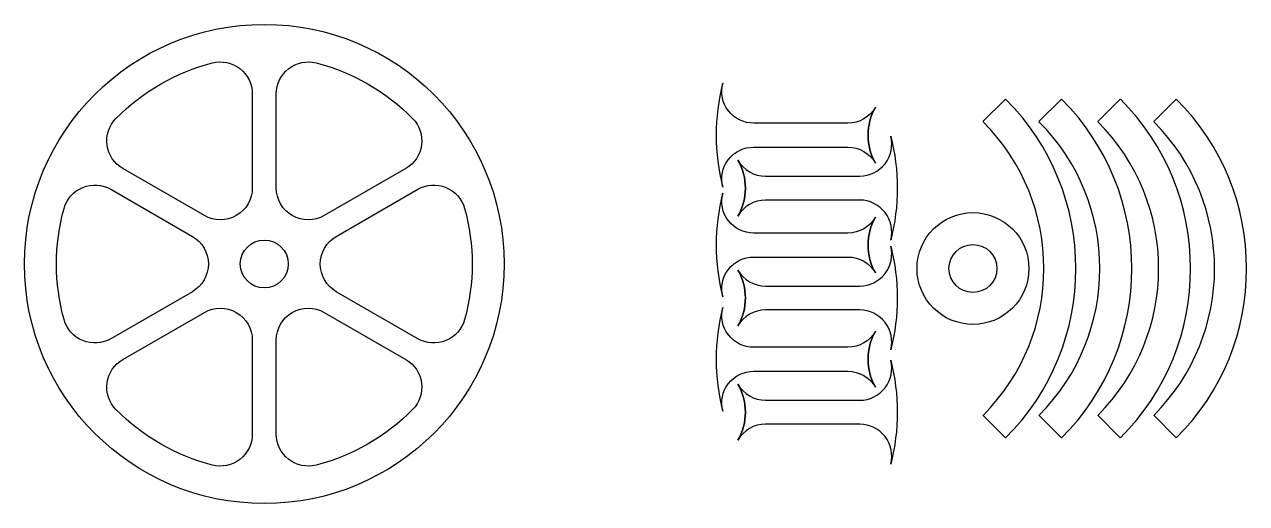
# Model space of a CAD drawing. Header units: millimetres. Extents: x 2347 to 2499, y 1456 to 1516.
import ezdxf

# ---------------------------------------------------------------- set-up
doc = ezdxf.new("R2010")
doc.units = ezdxf.units.MM

msp = doc.modelspace()

# ---------------------------------------------------------------- linework, layer by layer
for p, q in [((2466.47, 1503.66), (2469.3, 1506.48)), ((2473.47, 1503.66), (2476.3, 1506.48)), ((2480.82, 1503.66), (2483.65, 1506.48)), ((2487.82, 1503.66), (2490.65, 1506.48)), ((2466.47, 1466.89), (2469.3, 1464.06)), ((2473.47, 1466.89), (2476.3, 1464.06)), ((2480.82, 1466.89), (2483.65, 1464.06)), ((2487.82, 1466.89), (2490.65, 1464.06))]:
    msp.add_line(p, q)
at = {"color": 1}
for points in [[(2358.03, 1504.05, -0.136294), (2370.08, 1511.01, -0.490314), (2375.08, 1507.14), (2375.08, 1495.36, -0.267949), (2373.08, 1491.9, -0.267949), (2369.08, 1491.9), (2358.88, 1497.79, -0.490314)], [(2395.13, 1504.05, -0.490314), (2394.28, 1497.79), (2384.08, 1491.9, -0.267949), (2380.08, 1491.9, -0.267949), (2378.08, 1495.36), (2378.08, 1507.14, -0.490314), (2383.08, 1511.01, -0.136294)], [(2351.53, 1478.88, -0.136294), (2351.53, 1492.79, -0.490314), (2357.38, 1495.19), (2367.58, 1489.3, -0.267949), (2369.58, 1485.84, -0.267949), (2367.58, 1482.37), (2357.38, 1476.48, -0.490314)], [(2401.63, 1492.79, -0.136294), (2401.63, 1478.88, -0.490314), (2395.78, 1476.48), (2385.58, 1482.37, -0.267949), (2383.58, 1485.84, -0.267949), (2385.58, 1489.3), (2395.78, 1495.19, -0.490314)], [(2358.03, 1467.62, -0.490314), (2358.88, 1473.89), (2369.08, 1479.77, -0.267949), (2373.08, 1479.77, -0.267949), (2375.08, 1476.31), (2375.08, 1464.54, -0.490314), (2370.08, 1460.66, -0.136294)], [(2395.13, 1467.62, -0.136294), (2383.08, 1460.66, -0.490314), (2378.08, 1464.54), (2378.08, 1476.31, -0.267949), (2380.08, 1479.77, -0.267949), (2384.08, 1479.77), (2394.28, 1473.89, -0.490314)]]:
    msp.add_lwpolyline(points, format="xyb", close=True, dxfattribs=at)
for points in [[(2453.03, 1505.47, 0.267949), (2453.03, 1498.47, -0.267949), (2453.03, 1505.47, -0.267949), (2449.57, 1503.47), (2437.79, 1503.47, -0.490314), (2433.92, 1508.47, 0.127017), (2433.92, 1495.47, -0.490314), (2437.79, 1500.47), (2449.57, 1500.47, -0.267949), (2453.03, 1498.47)], [(2435.82, 1498.84, -0.267949), (2435.82, 1491.84, 0.267949), (2435.82, 1498.84, 0.267949), (2439.28, 1496.84), (2451.06, 1496.84, 0.490314), (2454.93, 1501.84, -0.127017), (2454.93, 1488.84, 0.490314), (2451.06, 1493.84), (2439.28, 1493.84, 0.267949), (2435.82, 1491.84)], [(2453.03, 1491.71, 0.267949), (2453.03, 1484.71, -0.267949), (2453.03, 1491.71, -0.267949), (2449.57, 1489.71), (2437.79, 1489.71, -0.490314), (2433.92, 1494.71, 0.127017), (2433.92, 1481.71, -0.490314), (2437.79, 1486.71), (2449.57, 1486.71, -0.267949), (2453.03, 1484.71)], [(2435.82, 1485.08, -0.267949), (2435.82, 1478.08, 0.267949), (2435.82, 1485.08, 0.267949), (2439.28, 1483.08), (2451.06, 1483.08, 0.490314), (2454.93, 1488.08, -0.127017), (2454.93, 1475.08, 0.490314), (2451.06, 1480.08), (2439.28, 1480.08, 0.267949), (2435.82, 1478.08)], [(2453.03, 1477.41, 0.267949), (2453.03, 1470.41, -0.267949), (2453.03, 1477.41, -0.267949), (2449.57, 1475.41), (2437.79, 1475.41, -0.490314), (2433.92, 1480.41, 0.127017), (2433.92, 1467.41, -0.490314), (2437.79, 1472.41), (2449.57, 1472.41, -0.267949), (2453.03, 1470.41)], [(2435.82, 1470.78, -0.267949), (2435.82, 1463.78, 0.267949), (2435.82, 1470.78, 0.267949), (2439.28, 1468.78), (2451.06, 1468.78, 0.490314), (2454.93, 1473.78, -0.127017), (2454.93, 1460.78, 0.490314), (2451.06, 1465.78), (2439.28, 1465.78, 0.267949), (2435.82, 1463.78)]]:
    msp.add_lwpolyline(points, format="xyb")
for radius in [30, 3]:
    msp.add_circle((2376.58, 1485.84), radius, dxfattribs=at)
for radius in [7, 3]:
    msp.add_circle((2465.22, 1485.27), radius)
for centre, radius in [((2448.09, 1485.27), 30), ((2455.09, 1485.27), 30), ((2462.44, 1485.27), 30), ((2469.44, 1485.27), 30), ((2448.09, 1485.27), 26), ((2455.09, 1485.27), 26), ((2462.44, 1485.27), 26), ((2469.44, 1485.27), 26)]:
    msp.add_arc(centre, radius, 315, 45)

doc.saveas('drawing.dxf')
